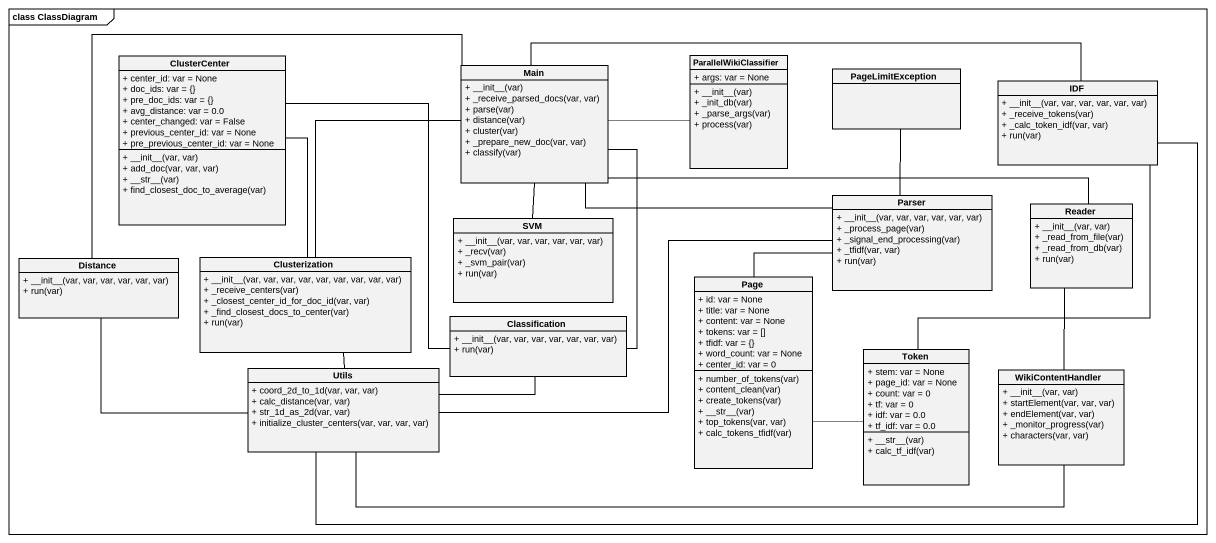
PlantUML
@startuml
mainframe class ClassDiagram
hide circle
hide empty members
skinparam classAttributeIconSize 0
class ClusterCenter {
  + center_id: var = None
  + doc_ids: var = {}
  + pre_doc_ids: var = {}
  + avg_distance: var = 0.0
  + center_changed: var = False
  + previous_center_id: var = None
  + pre_previous_center_id: var = None
  + ~__init~__(var, var)
  + add_doc(var, var, var)
  + ~__str~__(var)
  + find_closest_doc_to_average(var)
}
class ParallelWikiClassifier {
  + args: var = None
  + ~__init~__(var)
  + _init_db(var)
  + _parse_args(var)
  + process(var)
}
class Main {
  + ~__init~__(var)
  + _receive_parsed_docs(var, var)
  + parse(var)
  + distance(var)
  + cluster(var)
  + _prepare_new_doc(var, var)
  + classify(var)
}
class PageLimitException
class IDF {
  + ~__init~__(var, var, var, var, var, var)
  + _receive_tokens(var)
  + _calc_token_idf(var, var)
  + run(var)
}
class Parser {
  + ~__init~__(var, var, var, var, var, var)
  + _process_page(var)
  + _signal_end_processing(var)
  + _tfidf(var, var)
  + run(var)
}
class Reader {
  + ~__init~__(var, var)
  + _read_from_file(var)
  + _read_from_db(var)
  + run(var)
}
class SVM {
  + ~__init~__(var, var, var, var, var, var)
  + _recv(var)
  + _svm_pair(var)
  + run(var)
}
class Distance {
  + ~__init~__(var, var, var, var, var, var)
  + run(var)
}
class Clusterization {
  + ~__init~__(var, var, var, var, var, var, var, var, var)
  + _receive_centers(var)
  + _closest_center_id_for_doc_id(var, var)
  + _find_closest_docs_to_center(var)
  + run(var)
}
class "Page" as Page_ {
  + id: var = None
  + title: var = None
  + content: var = None
  + tokens: var = []
  + tfidf: var = {}
  + word_count: var = None
  + center_id: var = 0
  + number_of_tokens(var)
  + content_clean(var)
  + create_tokens(var)
  + ~__str~__(var)
  + top_tokens(var, var)
  + calc_tokens_tfidf(var)
}
class Classification {
  + ~__init~__(var, var, var, var, var, var, var)
  + run(var)
}
class Utils {
  + coord_2d_to_1d(var, var, var)
  + calc_distance(var, var)
  + str_1d_as_2d(var, var)
  + initialize_cluster_centers(var, var, var, var)
}
class Token {
  + stem: var = None
  + page_id: var = None
  + count: var = 0
  + tf: var = 0
  + idf: var = 0.0
  + tf_idf: var = 0.0
  + ~__str~__(var)
  + calc_tf_idf(var)
}
class WikiContentHandler {
  + ~__init~__(var, var)
  + startElement(var, var, var)
  + endElement(var, var)
  + _monitor_progress(var)
  + characters(var, var)
}
ClusterCenter -- Clusterization
ClusterCenter -- Classification
ParallelWikiClassifier -left- Main
IDF -left- Main
IDF -left- Utils
IDF -- Token
Parser -left- Main
Parser -up- PageLimitException
Parser -left- Utils
Reader -left- Main
Reader -- WikiContentHandler
SVM -up- Main
Distance -right- Main
Distance -right- Utils
Clusterization -up- Main
Clusterization -- Utils
Page_ -up- Parser
Page_ -right- Token
Classification -up- Main
Classification -left- Utils
WikiContentHandler -left- Utils
@enduml
